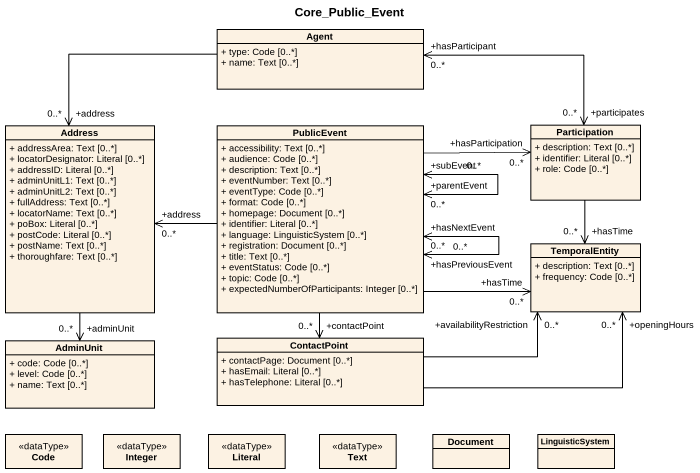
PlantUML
@startuml
title Core_Public_Event
hide circle
hide empty members
skinparam classAttributeIconSize 0
class "Agent" as Agent_ {
  + type: Code [0..*]
  + name: Text [0..*]
}
class Address {
  + addressArea: Text [0..*]
  + locatorDesignator: Literal [0..*]
  + addressID: Literal [0..*]
  + adminUnitL1: Text [0..*]
  + adminUnitL2: Text [0..*]
  + fullAddress: Text [0..*]
  + locatorName: Text [0..*]
  + poBox: Literal [0..*]
  + postCode: Literal [0..*]
  + postName: Text [0..*]
  + thoroughfare: Text [0..*]
}
class PublicEvent {
  + accessibility: Text [0..*]
  + audience: Code [0..*]
  + description: Text [0..*]
  + eventNumber: Text [0..*]
  + eventType: Code [0..*]
  + format: Code [0..*]
  + homepage: Document [0..*]
  + identifier: Literal [0..*]
  + language: LinguisticSystem [0..*]
  + registration: Document [0..*]
  + title: Text [0..*]
  + eventStatus: Code [0..*]
  + topic: Code [0..*]
  + expectedNumberOfParticipants: Integer [0..*]
}
class Participation {
  + description: Text [0..*]
  + identifier: Literal [0..*]
  + role: Code [0..*]
}
class TemporalEntity {
  + description: Text [0..*]
  + frequency: Code [0..*]
}
class ContactPoint {
  + contactPage: Document [0..*]
  + hasEmail: Literal [0..*]
  + hasTelephone: Literal [0..*]
}
class AdminUnit {
  + code: Code [0..*]
  + level: Code [0..*]
  + name: Text [0..*]
}
class Code <<dataType>>
class Integer <<dataType>>
class Literal <<dataType>>
class Text <<dataType>>
class Document
class LinguisticSystem
Agent_ --> "+address\n0..*" Address
Agent_ "+hasParticipant\n0..*" <-right-> "+participates\n0..*" Participation
Address --> "+adminUnit\n0..*" AdminUnit
PublicEvent -left-> "+address\n0..*" Address
PublicEvent "+hasPreviousEvent\n0..*" <--> "+hasNextEvent\n0..*" PublicEvent
PublicEvent "+parentEvent\n0..*" <--> "+subEvent\n0..*" PublicEvent
PublicEvent -right-> "+hasParticipation\n0..*" Participation
PublicEvent -right-> "+hasTime\n0..*" TemporalEntity
PublicEvent --> "+contactPoint\n0..*" ContactPoint
Participation --> "+hasTime\n0..*" TemporalEntity
ContactPoint -right-> "+availabilityRestriction\n0..*" TemporalEntity
ContactPoint -right-> "+openingHours\n0..*" TemporalEntity
@enduml
